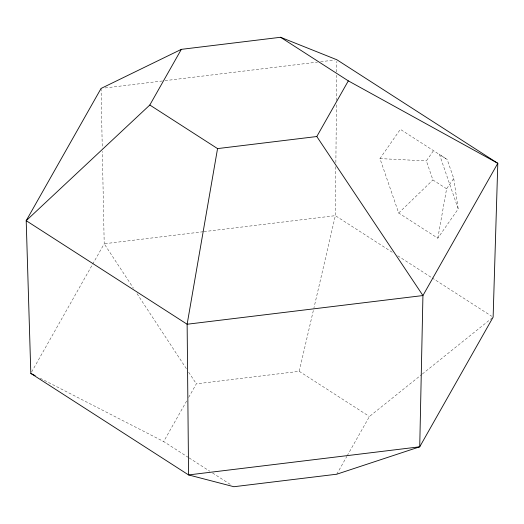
<?xml version="1.0" encoding="UTF-8"?>
<svg xmlns="http://www.w3.org/2000/svg" width="524" height="524" viewBox="0 0 524 524"><rect width="100%" height="100%" fill="white"/><g stroke="black" fill="none" stroke-linecap="round" stroke-linejoin="round"><path stroke-width="0.39" stroke-dasharray="2.62 1.97" d="M335.832 166.678L335.36 215.659L313.968 307.784M335.871 162.597L336.441 103.831M336.474 100.562L336.716 75.26M336.749 71.998L336.853 61.387M437.809 238.197L446.605 188.771L453.745 178.533L447.188 159.479L439.472 154.508L458.205 208.938L437.809 238.197L398.692 213.019L379.959 158.595L400.349 129.336L447.188 159.479M188.673 397.375L196.336 383.843L299.217 371.326L313.784 308.577M31.623 371.994L104.204 243.778L102.337 151.397M188.45 457.485L163.671 441.542L186.655 400.939M336.768 474.207L346.849 456.397M347.255 455.684L369.433 416.508L421.715 374.516M446.605 188.771L432.916 179.961L426.359 160.914L433.499 150.67M398.692 213.019L432.916 179.961M422.351 374.005L492.488 317.682M105.121 87.947L164.267 80.755M165.08 80.65L317.42 62.12M320.662 61.727L334.436 60.05M203.155 231.739L104.204 243.778L133.417 288.187M203.967 231.641L335.36 215.659L392.98 252.732M379.959 158.595L426.359 160.914M40.25 378.256L163.671 441.542M397.781 255.817L431.39 277.445M432.077 277.89L491.748 316.286M299.217 371.326L369.433 416.508M189.138 457.93L209.79 471.22M212.548 472.989L230.442 484.504M137.013 293.656L186.898 369.492M188.692 372.223L196.336 383.843M453.745 178.533L458.205 208.938M101.067 88.445L102.272 148.122"/><path stroke-width="0.79" d="M217.552 148.6L316.804 136.528L422.934 295.549L187.133 324.238L26.2 220.683L149.818 105.016L217.552 148.6L187.133 324.238L188.575 474.927L233.887 486.724L336.768 474.207L419.731 446.808L493.123 317.171L497.8 163.305L336.866 59.756L280.576 37.276L181.33 49.354L101.067 88.445L26.2 220.683L30.818 373.416L188.575 474.927L419.731 446.808L422.934 295.549L497.8 163.305L348.316 80.866L280.576 37.276M149.818 105.016L181.33 49.354M316.804 136.528L348.316 80.866M30.818 373.416L35.174 375.649"/></g></svg>
